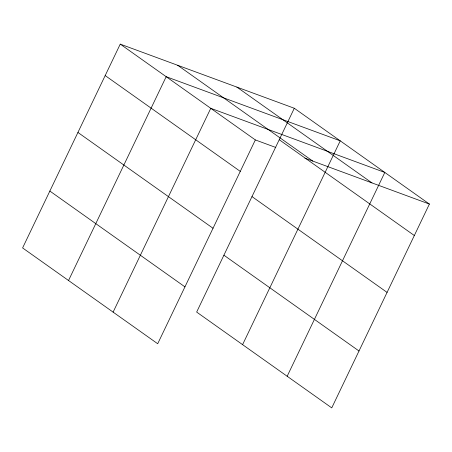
<?xml version="1.0" encoding="UTF-8"?>
<svg xmlns="http://www.w3.org/2000/svg" width="452" height="452" viewBox="0 0 452 452"><rect width="100%" height="100%" fill="white"/><g stroke="black" fill="none" stroke-linecap="round" stroke-linejoin="round"><path stroke-width="0.68" d="M120.249 44.121L22.6 247.933L157.697 343.74L255.346 139.928L120.249 44.121L294.303 108.26L429.4 204.067L331.751 407.879L196.654 312.072L294.303 108.26M68.534 280.511L166.183 76.693L340.237 140.832L242.588 344.644M113.113 312.123L210.768 108.31L384.816 172.449L287.167 376.262M255.346 139.928L275.81 147.471M304.863 158.172L429.4 204.067M236.865 87.095L371.962 182.902M177.687 65.286L312.784 161.093M279.234 139.713L414.331 235.52M105.18 75.574L240.278 171.381M251.984 196.592L387.076 292.399M77.93 132.453L213.028 228.26M223.904 255.194L359.001 351.001M49.85 191.055L184.947 286.862"/></g></svg>
